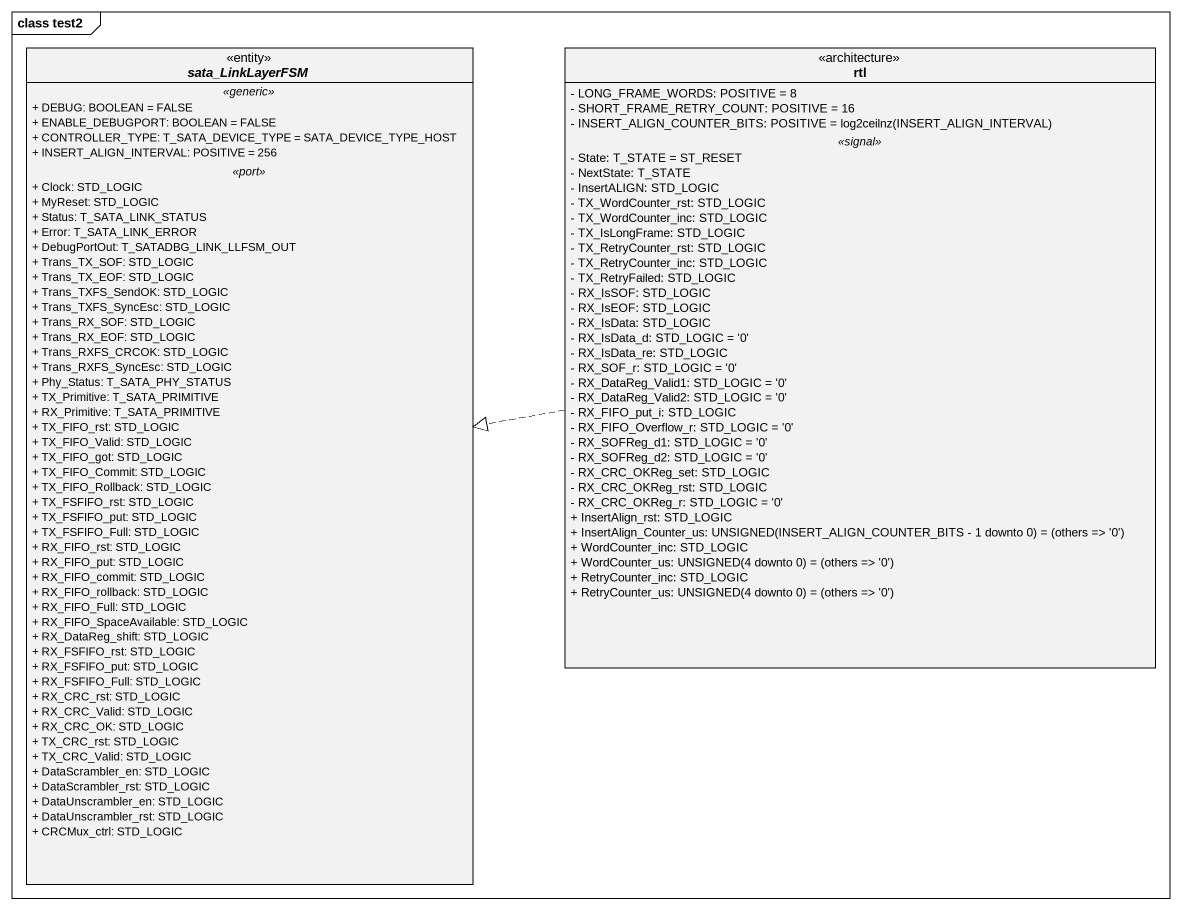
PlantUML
@startuml
mainframe class test2
hide circle
hide empty members
skinparam classAttributeIconSize 0
interface sata_LinkLayerFSM <<entity>> {
  .. <<generic>> ..
  + DEBUG: BOOLEAN = FALSE
  + ENABLE_DEBUGPORT: BOOLEAN = FALSE
  + CONTROLLER_TYPE: T_SATA_DEVICE_TYPE = SATA_DEVICE_TYPE_HOST
  + INSERT_ALIGN_INTERVAL: POSITIVE = 256
  .. <<port>> ..
  + Clock: STD_LOGIC
  + MyReset: STD_LOGIC
  + Status: T_SATA_LINK_STATUS
  + Error: T_SATA_LINK_ERROR
  + DebugPortOut: T_SATADBG_LINK_LLFSM_OUT
  + Trans_TX_SOF: STD_LOGIC
  + Trans_TX_EOF: STD_LOGIC
  + Trans_TXFS_SendOK: STD_LOGIC
  + Trans_TXFS_SyncEsc: STD_LOGIC
  + Trans_RX_SOF: STD_LOGIC
  + Trans_RX_EOF: STD_LOGIC
  + Trans_RXFS_CRCOK: STD_LOGIC
  + Trans_RXFS_SyncEsc: STD_LOGIC
  + Phy_Status: T_SATA_PHY_STATUS
  + TX_Primitive: T_SATA_PRIMITIVE
  + RX_Primitive: T_SATA_PRIMITIVE
  + TX_FIFO_rst: STD_LOGIC
  + TX_FIFO_Valid: STD_LOGIC
  + TX_FIFO_got: STD_LOGIC
  + TX_FIFO_Commit: STD_LOGIC
  + TX_FIFO_Rollback: STD_LOGIC
  + TX_FSFIFO_rst: STD_LOGIC
  + TX_FSFIFO_put: STD_LOGIC
  + TX_FSFIFO_Full: STD_LOGIC
  + RX_FIFO_rst: STD_LOGIC
  + RX_FIFO_put: STD_LOGIC
  + RX_FIFO_commit: STD_LOGIC
  + RX_FIFO_rollback: STD_LOGIC
  + RX_FIFO_Full: STD_LOGIC
  + RX_FIFO_SpaceAvailable: STD_LOGIC
  + RX_DataReg_shift: STD_LOGIC
  + RX_FSFIFO_rst: STD_LOGIC
  + RX_FSFIFO_put: STD_LOGIC
  + RX_FSFIFO_Full: STD_LOGIC
  + RX_CRC_rst: STD_LOGIC
  + RX_CRC_Valid: STD_LOGIC
  + RX_CRC_OK: STD_LOGIC
  + TX_CRC_rst: STD_LOGIC
  + TX_CRC_Valid: STD_LOGIC
  + DataScrambler_en: STD_LOGIC
  + DataScrambler_rst: STD_LOGIC
  + DataUnscrambler_en: STD_LOGIC
  + DataUnscrambler_rst: STD_LOGIC
  + CRCMux_ctrl: STD_LOGIC
}
class rtl <<architecture>> {
  - LONG_FRAME_WORDS: POSITIVE = 8
  - SHORT_FRAME_RETRY_COUNT: POSITIVE = 16
  {field} - INSERT_ALIGN_COUNTER_BITS: POSITIVE = log2ceilnz(INSERT_ALIGN_INTERVAL)
  .. <<signal>> ..
  - State: T_STATE = ST_RESET
  - NextState: T_STATE
  - InsertALIGN: STD_LOGIC
  - TX_WordCounter_rst: STD_LOGIC
  - TX_WordCounter_inc: STD_LOGIC
  - TX_IsLongFrame: STD_LOGIC
  - TX_RetryCounter_rst: STD_LOGIC
  - TX_RetryCounter_inc: STD_LOGIC
  - TX_RetryFailed: STD_LOGIC
  - RX_IsSOF: STD_LOGIC
  - RX_IsEOF: STD_LOGIC
  - RX_IsData: STD_LOGIC
  - RX_IsData_d: STD_LOGIC = '0'
  - RX_IsData_re: STD_LOGIC
  - RX_SOF_r: STD_LOGIC = '0'
  - RX_DataReg_Valid1: STD_LOGIC = '0'
  - RX_DataReg_Valid2: STD_LOGIC = '0'
  - RX_FIFO_put_i: STD_LOGIC
  - RX_FIFO_Overflow_r: STD_LOGIC = '0'
  - RX_SOFReg_d1: STD_LOGIC = '0'
  - RX_SOFReg_d2: STD_LOGIC = '0'
  - RX_CRC_OKReg_set: STD_LOGIC
  - RX_CRC_OKReg_rst: STD_LOGIC
  - RX_CRC_OKReg_r: STD_LOGIC = '0'
  + InsertAlign_rst: STD_LOGIC
  {field} + InsertAlign_Counter_us: UNSIGNED(INSERT_ALIGN_COUNTER_BITS - 1 downto 0) = (others => '0')
  + WordCounter_inc: STD_LOGIC
  {field} + WordCounter_us: UNSIGNED(4 downto 0) = (others => '0')
  + RetryCounter_inc: STD_LOGIC
  {field} + RetryCounter_us: UNSIGNED(4 downto 0) = (others => '0')
}
rtl .left.|> sata_LinkLayerFSM
@enduml
